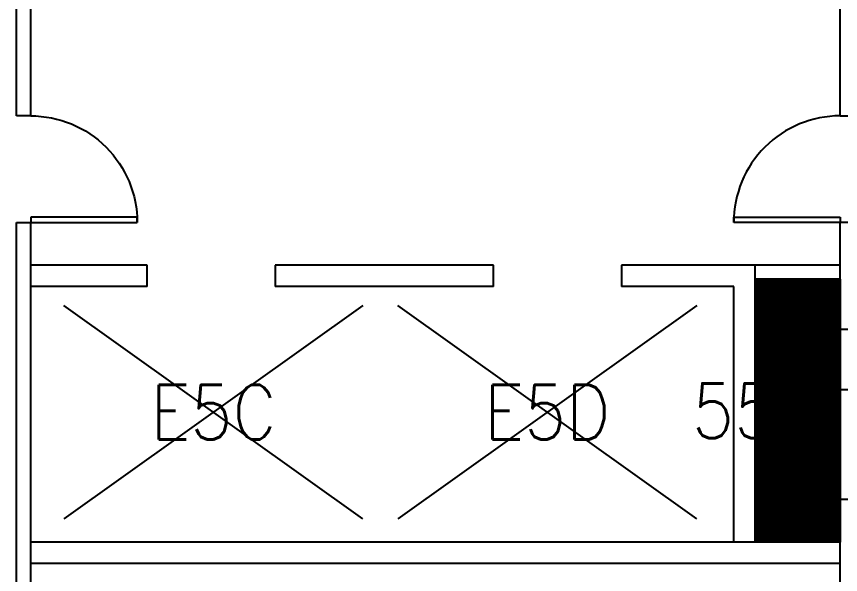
# Model space of a CAD drawing. Header units: inches. Extents: x -460 to 10305, y -938 to 5356.
# Drawn here: x 9819.4 to 10051.5, y 644.2 to 801.2 of the extents above; entities that cross this region are included whole.
import ezdxf
from ezdxf.enums import TextEntityAlignment as Align

# ---------------------------------------------------------------- set-up
doc = ezdxf.new("R2010")
doc.units = ezdxf.units.IN
doc.header["$MEASUREMENT"] = 0
doc.set_wipeout_variables(frame=1)
for name, color, linetype in [('01-0263-05-DWG-BFP-ARCH$0$SP-DOORS', 5, 'Continuous'), ('01-0263-05-DWG-BFP-ARCH$0$SP-ELEVATOR', 112, 'Continuous'), ('01-0263-05-DWG-BFP-ARCH$0$SP-RMNO', 7, 'Continuous'), ('01-0263-05-DWG-BFP-ARCH$0$SP-ROOM', 7, 'Continuous'), ('01-0263-05-DWG-BFP-ARCH$0$SP-WALL', 7, 'Continuous'), ('T-Comm-Path', 40, 'Continuous'), ('T-Comm-TR', 40, 'Continuous')]:
    doc.layers.add(name, color=color, linetype=linetype)
doc.layers.get('01-0263-05-DWG-BFP-ARCH$0$SP-ROOM').off()
doc.styles.add('01-0263-05-DWG-BFP-ARCH$0$ROMANS', font='ROMANS.shx', dxfattribs={"width": 0.9})

# ---------------------------------------------------------------- blocks, each defined once
blk = doc.blocks.new('01-0263-05-DWG-BFP-ARCH$0$DOR00')
at = {"color": 0}
for p, q in [((0, 1), (0, 0)), ((1, 0), (1, 1))]:
    blk.add_line(p, q, dxfattribs=at)
blk = doc.blocks.new('01-0263-05-DWG-BFP-ARCH$0$DOR01')
at = {"color": 0}
for p, q in [((1, 1), (0, 1)), ((0, 1), (0, 0)), ((1, 0), (1, 1)), ((0, 0), (1, 0))]:
    blk.add_line(p, q, dxfattribs=at)
blk = doc.blocks.new('01-0263-05-DWG-BFP-ARCH$0$FMGRM1')
at = {"style": '01-0263-05-DWG-BFP-ARCH$0$ROMANS', "width": 0.9}
for tag, p in [('RMAREA', (0, -0.2836)), ('DATA1', (0, -0.443)), ('DATA2', (0, -0.6024)), ('DATA3', (0, -0.7618)), ('DATA4', (0, -0.9213)), ('DATA5', (0, -1.0807))]:
    blk.add_attdef(tag, text='', height=0.1172, dxfattribs=at).set_placement(p, align=Align.CENTER)
at = {"linetype": 'Continuous'}
blk.add_wipeout([(-0.375, -0.125), (0.375, -0.125), (0.375, 0.125), (-0.375, 0.125)], dxfattribs=at)
at = {"layer": '01-0263-05-DWG-BFP-ARCH$0$SP-RMNO', "style": '01-0263-05-DWG-BFP-ARCH$0$ROMANS', "width": 0.9}
blk.add_attdef('RMNUMB', text='', height=0.16, dxfattribs=at).set_placement((0, 0), align=Align.MIDDLE)
blk = doc.blocks.new('01-0263-05-DWG-BFP-ARCH', base_point=(1295.15, 1353.42))
at = {"layer": '01-0263-05-DWG-BFP-ARCH$0$SP-DOORS'}
for points in [[(3307.16, 2123.43, -0.414214), (3337.16, 2093.43, -0.414214)], [(3535.16, 2123.43, 0.414214), (3505.16, 2093.43, 0.414214)]]:
    blk.add_lwpolyline(points, format="xyb", dxfattribs=at)
at = {"layer": '01-0263-05-DWG-BFP-ARCH$0$SP-ELEVATOR'}
for p, q in [((3400.74, 2070.03), (3316.54, 2010.02)), ((3400.74, 2010.02), (3316.54, 2070.03)), ((3494.73, 2070.03), (3410.53, 2010.02)), ((3494.73, 2010.02), (3410.53, 2070.03))]:
    blk.add_line(p, q, dxfattribs=at)
at = {"layer": '01-0263-05-DWG-BFP-ARCH$0$SP-WALL'}
for p, q in [((3535.16, 2123.43), (3535.16, 2399.43)), ((3303.16, 2123.43), (3303.16, 2319.43)), ((3307.16, 2123.43), (3307.16, 2307.43)), ((3303.16, 1831.43), (3303.16, 2093.43)), ((3307.16, 1831.43), (3307.16, 2093.43)), ((3535.16, 2063.43), (3535.16, 2093.43)), ((3339.97, 2081.43), (3307.16, 2081.43)), ((3437.51, 2081.43), (3375.97, 2081.43)), ((3535.16, 2081.43), (3473.51, 2081.43)), ((3511.16, 2003.43), (3511.16, 2081.43)), ((3535.16, 2077.43), (3511.16, 2077.43)), ((3339.97, 2075.43), (3307.16, 2075.43)), ((3437.51, 2075.43), (3375.97, 2075.43)), ((3505.16, 2075.43), (3473.51, 2075.43)), ((3505.16, 2003.43), (3505.16, 2075.43)), ((3535.16, 1831.43), (3535.16, 2015.43)), ((3535.16, 2003.43), (3307.16, 2003.43)), ((3535.16, 1997.43), (3307.16, 1997.43))]:
    blk.add_line(p, q, dxfattribs=at)
at = {"layer": '01-0263-05-DWG-BFP-ARCH$0$SP-DOORS', "xscale": -30, "yscale": -1.5, "zscale": 30, "rotation": 180}
blk.add_blockref('01-0263-05-DWG-BFP-ARCH$0$DOR01', (3307.16, 2093.43), dxfattribs=at)
at = {"layer": '01-0263-05-DWG-BFP-ARCH$0$SP-DOORS', "xscale": -30, "yscale": 1.5, "zscale": 30}
blk.add_blockref('01-0263-05-DWG-BFP-ARCH$0$DOR01', (3535.16, 2093.43), dxfattribs=at)
at = {"layer": '01-0263-05-DWG-BFP-ARCH$0$SP-WALL', "rotation": 270}
for p, xscale, yscale, zscale in [((3307.16, 2093.43), -30, -3.999999999999773, 30), ((3535.16, 2093.43), -30, 4, 30), ((3535.16, 2015.43), -48, 4, 48)]:
    blk.add_blockref('01-0263-05-DWG-BFP-ARCH$0$DOR00', p, dxfattribs=dict(at, xscale=xscale, yscale=yscale, zscale=zscale))
at = {"layer": '01-0263-05-DWG-BFP-ARCH$0$SP-WALL', "xscale": -36, "yscale": 6, "zscale": 36}
for p in [(3375.97, 2075.43), (3473.51, 2075.43)]:
    blk.add_blockref('01-0263-05-DWG-BFP-ARCH$0$DOR00', p, dxfattribs=at)
at = {"layer": '01-0263-05-DWG-BFP-ARCH$0$SP-ROOM'}
ref = blk.add_blockref('01-0263-05-DWG-BFP-ARCH$0$FMGRM1', (3358.64, 2040.03), dxfattribs=dict(at, xscale=96, yscale=96, zscale=96))
ref.add_attrib('RMNUMB', 'E5C', dxfattribs={"layer": '01-0263-05-DWG-BFP-ARCH$0$SP-RMNO', "height": 15.36, "style": '01-0263-05-DWG-BFP-ARCH$0$ROMANS', "width": 0.9}).set_placement((3358.64, 2040.03), align=Align.MIDDLE)
ref = blk.add_blockref('01-0263-05-DWG-BFP-ARCH$0$FMGRM1', (3511.16, 2040.43), dxfattribs=dict(at, xscale=96, yscale=96, zscale=96))
ref.add_attrib('RMNUMB', '553', dxfattribs={"layer": '01-0263-05-DWG-BFP-ARCH$0$SP-RMNO', "height": 15.36, "style": '01-0263-05-DWG-BFP-ARCH$0$ROMANS', "width": 0.9}).set_placement((3511.16, 2040.43), align=Align.MIDDLE)
ref = blk.add_blockref('01-0263-05-DWG-BFP-ARCH$0$FMGRM1', (3452.63, 2040.03), dxfattribs=dict(at, xscale=96, yscale=96, zscale=96))
ref.add_attrib('RMNUMB', 'E5D', dxfattribs={"layer": '01-0263-05-DWG-BFP-ARCH$0$SP-RMNO', "height": 15.36, "style": '01-0263-05-DWG-BFP-ARCH$0$ROMANS', "width": 0.9}).set_placement((3452.63, 2040.03), align=Align.MIDDLE)

msp = doc.modelspace()

# ---------------------------------------------------------------- block references
msp.add_blockref('01-0263-05-DWG-BFP-ARCH', (7811.39, 3.26))

# ---------------------------------------------------------------- next in the draw order: hatches: boundary and pattern name
at = {"layer": 'T-Comm-TR'}
h = msp.add_hatch(dxfattribs=at)
h.set_pattern_fill('ANSI31', color=256)
h.set_pattern_definition([(45, (-3770.25356, -11548.25673), (-0.08838834765, 0.08838834765), [])])
h.paths.add_polyline_path([(10051.4, 727.26), (10027.4, 727.26), (10027.4, 653.26), (10051.4, 653.26)])
h.paths.add_polyline_path([(10005.79, 678.74), (10049.01, 678.74), (10049.01, 701.78), (10005.79, 701.78)], flags=9)

# ---------------------------------------------------------------- next in the draw order: linework, layer by layer
at = {"layer": 'T-Comm-Path'}
msp.add_lwpolyline([(10051.4, 696.2), (10061.77, 696.2), (10061.77, 854.04), (10051.53, 854.04)], dxfattribs=at)
at = {"layer": 'T-Comm-TR'}
msp.add_lwpolyline([(10027.4, 727.26), (10051.4, 727.26), (10051.4, 653.26), (10027.4, 653.26)], close=True, dxfattribs=at)

doc.saveas('drawing.dxf')
